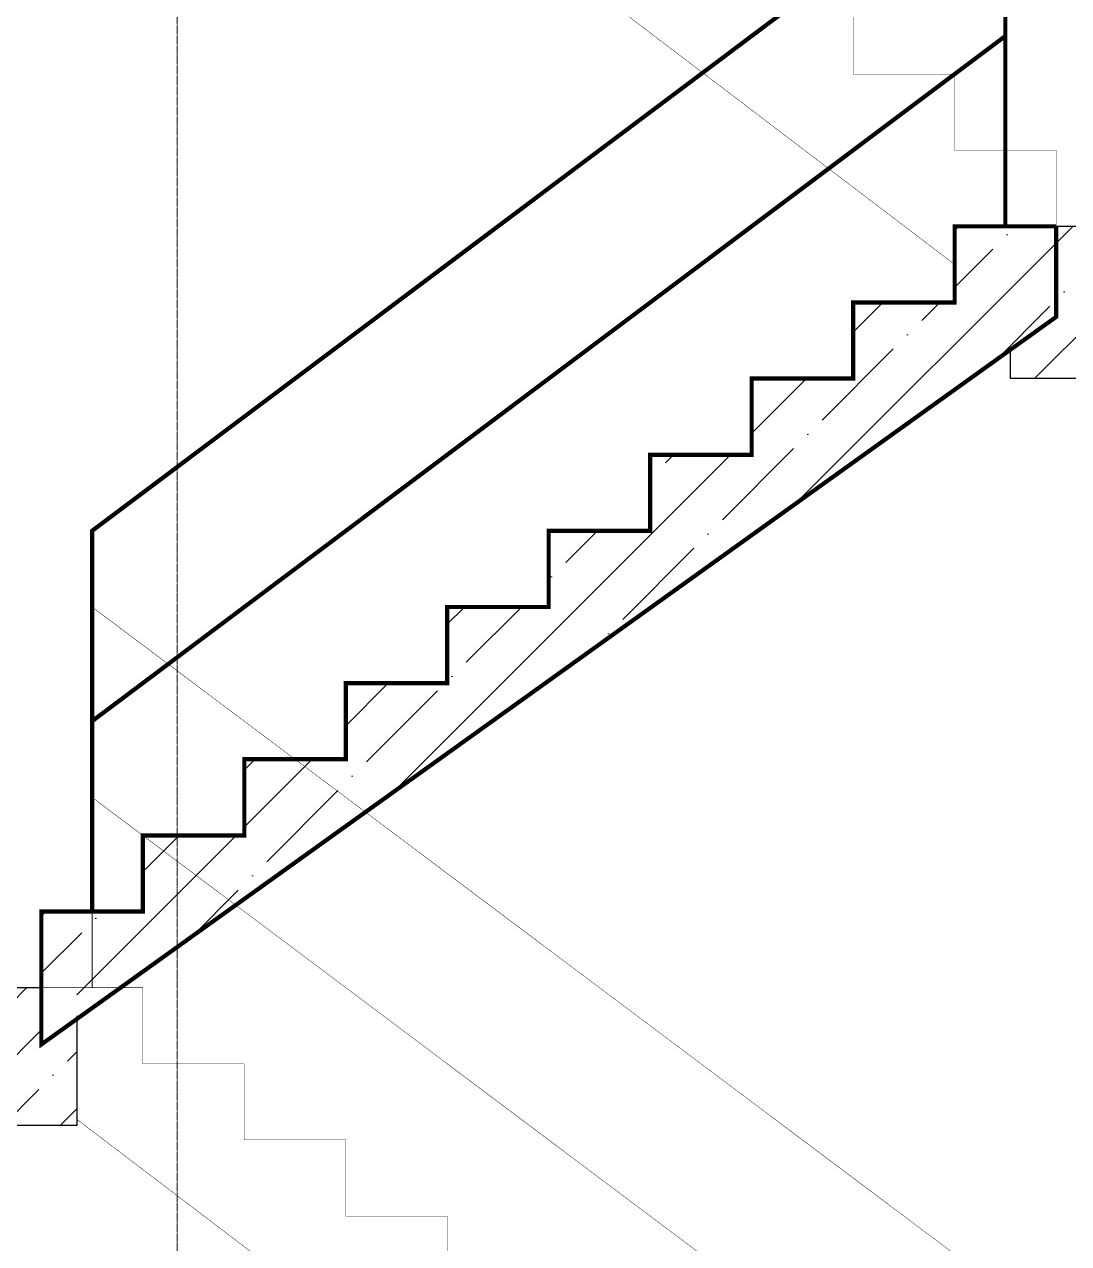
# Model space of a CAD drawing. Header units: millimetres. Extents: x -10163 to 1081624, y -5450 to 230390.
# Drawn here: x 369492 to 371962, y 69985 to 72868 of the extents above; entities that cross this region are included whole.
import ezdxf

# ---------------------------------------------------------------- set-up
doc = ezdxf.new("R2010")
doc.units = ezdxf.units.MM
doc.linetypes.add('Штрих-пунктир', pattern=[24, 20, -1.5, 1, -1.5])
doc.layers.add('0.09', color=40, linetype='Continuous', lineweight=9)
doc.layers.add('0.3', color=40, linetype='Continuous', lineweight=30)
doc.layers.add('0л_штриховка', color=7, linetype='Continuous', lineweight=9, transparency=0.2)
doc.layers.add('Оси 2', color=253, linetype='Continuous')
doc.layers.add('Перекрытия', color=100, linetype='Continuous')
pattern_1 = [(45, (0, 0), (-134.7038418160373, 134.7038418160373), []), (45, (134.7039, 0), (-134.7038418160373, 134.7038418160373), [238.125, -47.625, 0, -47.625])]

# ---------------------------------------------------------------- blocks, each defined once
blk = doc.blocks.new('типовой')
at = {"lineweight": 9}
h = blk.add_hatch(dxfattribs=at)
h.set_pattern_fill('ANSI35', color=256, scale=30)
h.set_pattern_definition(pattern_1)
h.paths.add_polyline_path([(375873.5333686789, 61618.89668829479), (375873.5333686789, 61833.12113246568), (375633.5333686789, 61833.12113246568), (375633.5333686789, 61653.12113246568), (375393.5333686789, 61653.12113246568), (375393.5333686789, 61473.12113246568), (375153.5333686789, 61473.12113246568), (375153.5333686789, 61293.12113246568), (374913.5333686789, 61293.12113246568), (374913.5333686789, 61113.12113246568), (374673.5333686789, 61113.12113246568), (374673.5333686789, 60933.12113246568), (374433.5333686789, 60933.12113246568), (374433.5333686789, 60753.12113246568), (374193.5333686789, 60753.12113246568), (374193.5333686789, 60573.12113246568), (373953.5333686789, 60573.12113246568), (373953.5333686789, 60393.12113246568), (373713.5333686789, 60393.12113246568), (373713.5333686789, 60213.12113246568), (373473.5333686789, 60213.12113246568), (373473.5333686789, 60033.12004912653), (373557.2219927465, 60033.11998390342), (373557.2219927465, 59958.77773592752)])
h.paths.add_polyline_path([(377304.5579550404, 61833.12113246567), (375873.5333686789, 61833.12113246568), (375873.5333686789, 61618.89668829479), (375765.1356537854, 61541.20717609974), (375765.1356537854, 61474.08703030911), (375957.474555522, 61474.08703030911), (376036.7163082972, 61744.8859185152), (377076.5498830581, 61744.8859185152), (377146.0585720341, 61633.1199839034), (377304.5579550404, 61633.1199839034)])
h.paths.add_polyline_path([(373473.5333686789, 60033.12004912653), (372083.4867883578, 60033.12113246568), (372083.4867883578, 59833.11883534114), (372153.0573380466, 59833.11883534114), (372222.5660270226, 59944.88476995294), (373262.3996017834, 59944.88476995294), (373331.9082907595, 59707.34742333789), (373557.2219927465, 59707.34742333789), (373557.2219927465, 59958.77773592752), (373473.5333686789, 59898.79742742681)])
h = blk.add_hatch(dxfattribs=at)
h.set_pattern_fill('ANSI35', color=256, scale=30)
h.set_pattern_definition(pattern_1)
h.paths.add_polyline_path([(375873.5333686789, 61618.89668829479), (375873.5333686789, 61833.12113246568), (375633.5333686789, 61833.12113246568), (375633.5333686789, 61653.12113246568), (375393.5333686789, 61653.12113246568), (375393.5333686789, 61473.12113246568), (375153.5333686789, 61473.12113246568), (375153.5333686789, 61293.12113246568), (374913.5333686789, 61293.12113246568), (374913.5333686789, 61113.12113246568), (374673.5333686789, 61113.12113246568), (374673.5333686789, 60933.12113246568), (374433.5333686789, 60933.12113246568), (374433.5333686789, 60753.12113246568), (374193.5333686789, 60753.12113246568), (374193.5333686789, 60573.12113246568), (373953.5333686789, 60573.12113246568), (373953.5333686789, 60393.12113246568), (373713.5333686789, 60393.12113246568), (373713.5333686789, 60213.12113246568), (373473.5333686789, 60213.12113246568), (373473.5333686789, 60033.12004912653), (373557.2219927465, 60033.11998390342), (373557.2219927465, 59958.77773592752)])
h.paths.add_polyline_path([(377304.5579550404, 61833.12113246567), (375873.5333686789, 61833.12113246568), (375873.5333686789, 61618.89668829479), (375765.1356537854, 61541.20717609974), (375765.1356537854, 61474.08703030911), (375957.474555522, 61474.08703030911), (376036.7163082972, 61744.8859185152), (377076.5498830581, 61744.8859185152), (377146.0585720341, 61633.1199839034), (377304.5579550404, 61633.1199839034)])
h.paths.add_polyline_path([(373473.5333686789, 60033.12004912653), (372083.4867883578, 60033.12113246568), (372083.4867883578, 59833.11883534114), (372153.0573380466, 59833.11883534114), (372222.5660270226, 59944.88476995294), (373262.3996017834, 59944.88476995294), (373331.9082907595, 59707.34742333789), (373557.2219927465, 59707.34742333789), (373557.2219927465, 59958.77773592752), (373473.5333686789, 59898.79742742681)])
h = blk.add_hatch(dxfattribs=at)
h.set_pattern_fill('ANSI35', color=256, scale=30)
h.set_pattern_definition(pattern_1)
h.paths.add_polyline_path([(375873.5333686789, 61618.89668829479), (375873.5333686789, 61833.12113246568), (375633.5333686789, 61833.12113246568), (375633.5333686789, 61653.12113246568), (375393.5333686789, 61653.12113246568), (375393.5333686789, 61473.12113246568), (375153.5333686789, 61473.12113246568), (375153.5333686789, 61293.12113246568), (374913.5333686789, 61293.12113246568), (374913.5333686789, 61113.12113246568), (374673.5333686789, 61113.12113246568), (374673.5333686789, 60933.12113246568), (374433.5333686789, 60933.12113246568), (374433.5333686789, 60753.12113246568), (374193.5333686789, 60753.12113246568), (374193.5333686789, 60573.12113246568), (373953.5333686789, 60573.12113246568), (373953.5333686789, 60393.12113246568), (373713.5333686789, 60393.12113246568), (373713.5333686789, 60213.12113246568), (373473.5333686789, 60213.12113246568), (373473.5333686789, 60033.12004912653), (373557.2219927465, 60033.11998390342), (373557.2219927465, 59958.77773592752)])
h.paths.add_polyline_path([(377304.5579550404, 61833.12113246567), (375873.5333686789, 61833.12113246568), (375873.5333686789, 61618.89668829479), (375765.1356537854, 61541.20717609974), (375765.1356537854, 61474.08703030911), (375957.474555522, 61474.08703030911), (376036.7163082972, 61744.8859185152), (377076.5498830581, 61744.8859185152), (377146.0585720341, 61633.1199839034), (377304.5579550404, 61633.1199839034)])
h.paths.add_polyline_path([(373473.5333686789, 60033.12004912653), (372083.4867883578, 60033.12113246568), (372083.4867883578, 59833.11883534114), (372153.0573380466, 59833.11883534114), (372222.5660270226, 59944.88476995294), (373262.3996017834, 59944.88476995294), (373331.9082907595, 59707.34742333789), (373557.2219927465, 59707.34742333789), (373557.2219927465, 59958.77773592752), (373473.5333686789, 59898.79742742681)])
h = blk.add_hatch(dxfattribs=at)
h.set_pattern_fill('ANSI35', color=256, scale=30)
h.set_pattern_definition(pattern_1)
h.paths.add_polyline_path([(375873.5333686789, 61618.89668829479), (375873.5333686789, 61833.12113246568), (375633.5333686789, 61833.12113246568), (375633.5333686789, 61653.12113246568), (375393.5333686789, 61653.12113246568), (375393.5333686789, 61473.12113246568), (375153.5333686789, 61473.12113246568), (375153.5333686789, 61293.12113246568), (374913.5333686789, 61293.12113246568), (374913.5333686789, 61113.12113246568), (374673.5333686789, 61113.12113246568), (374673.5333686789, 60933.12113246568), (374433.5333686789, 60933.12113246568), (374433.5333686789, 60753.12113246568), (374193.5333686789, 60753.12113246568), (374193.5333686789, 60573.12113246568), (373953.5333686789, 60573.12113246568), (373953.5333686789, 60393.12113246568), (373713.5333686789, 60393.12113246568), (373713.5333686789, 60213.12113246568), (373473.5333686789, 60213.12113246568), (373473.5333686789, 60033.12004912653), (373557.2219927465, 60033.11998390342), (373557.2219927465, 59958.77773592752)])
h.paths.add_polyline_path([(377304.5579550404, 61833.12113246567), (375873.5333686789, 61833.12113246568), (375873.5333686789, 61618.89668829479), (375765.1356537854, 61541.20717609974), (375765.1356537854, 61474.08703030911), (375957.474555522, 61474.08703030911), (376036.7163082972, 61744.8859185152), (377076.5498830581, 61744.8859185152), (377146.0585720341, 61633.1199839034), (377304.5579550404, 61633.1199839034)])
h.paths.add_polyline_path([(373473.5333686789, 60033.12004912653), (372083.4867883578, 60033.12113246568), (372083.4867883578, 59833.11883534114), (372153.0573380466, 59833.11883534114), (372222.5660270226, 59944.88476995294), (373262.3996017834, 59944.88476995294), (373331.9082907595, 59707.34742333789), (373557.2219927465, 59707.34742333789), (373557.2219927465, 59958.77773592752), (373473.5333686789, 59898.79742742681)])
h = blk.add_hatch(dxfattribs=at)
h.set_pattern_fill('ANSI35', color=256, scale=30)
h.set_pattern_definition(pattern_1)
h.paths.add_polyline_path([(375873.5333686789, 61618.89668829479), (375873.5333686789, 61833.12113246568), (375633.5333686789, 61833.12113246568), (375633.5333686789, 61653.12113246568), (375393.5333686789, 61653.12113246568), (375393.5333686789, 61473.12113246568), (375153.5333686789, 61473.12113246568), (375153.5333686789, 61293.12113246568), (374913.5333686789, 61293.12113246568), (374913.5333686789, 61113.12113246568), (374673.5333686789, 61113.12113246568), (374673.5333686789, 60933.12113246568), (374433.5333686789, 60933.12113246568), (374433.5333686789, 60753.12113246568), (374193.5333686789, 60753.12113246568), (374193.5333686789, 60573.12113246568), (373953.5333686789, 60573.12113246568), (373953.5333686789, 60393.12113246568), (373713.5333686789, 60393.12113246568), (373713.5333686789, 60213.12113246568), (373473.5333686789, 60213.12113246568), (373473.5333686789, 60033.12004912653), (373557.2219927465, 60033.11998390342), (373557.2219927465, 59958.77773592752)])
h.paths.add_polyline_path([(377304.5579550404, 61833.12113246567), (375873.5333686789, 61833.12113246568), (375873.5333686789, 61618.89668829479), (375765.1356537854, 61541.20717609974), (375765.1356537854, 61474.08703030911), (375957.474555522, 61474.08703030911), (376036.7163082972, 61744.8859185152), (377076.5498830581, 61744.8859185152), (377146.0585720341, 61633.1199839034), (377304.5579550404, 61633.1199839034)])
h.paths.add_polyline_path([(373473.5333686789, 60033.12004912653), (372083.4867883578, 60033.12113246568), (372083.4867883578, 59833.11883534114), (372153.0573380466, 59833.11883534114), (372222.5660270226, 59944.88476995294), (373262.3996017834, 59944.88476995294), (373331.9082907595, 59707.34742333789), (373557.2219927465, 59707.34742333789), (373557.2219927465, 59958.77773592752), (373473.5333686789, 59898.79742742681)])
h = blk.add_hatch(dxfattribs=at)
h.set_pattern_fill('ANSI35', color=256, scale=30)
h.set_pattern_definition(pattern_1)
h.paths.add_polyline_path([(375873.5333686789, 61618.89668829479), (375873.5333686789, 61833.12113246568), (375633.5333686789, 61833.12113246568), (375633.5333686789, 61653.12113246568), (375393.5333686789, 61653.12113246568), (375393.5333686789, 61473.12113246568), (375153.5333686789, 61473.12113246568), (375153.5333686789, 61293.12113246568), (374913.5333686789, 61293.12113246568), (374913.5333686789, 61113.12113246568), (374673.5333686789, 61113.12113246568), (374673.5333686789, 60933.12113246568), (374433.5333686789, 60933.12113246568), (374433.5333686789, 60753.12113246568), (374193.5333686789, 60753.12113246568), (374193.5333686789, 60573.12113246568), (373953.5333686789, 60573.12113246568), (373953.5333686789, 60393.12113246568), (373713.5333686789, 60393.12113246568), (373713.5333686789, 60213.12113246568), (373473.5333686789, 60213.12113246568), (373473.5333686789, 60033.12004912653), (373557.2219927465, 60033.11998390342), (373557.2219927465, 59958.77773592752)])
h.paths.add_polyline_path([(377304.5579550404, 61833.12113246567), (375873.5333686789, 61833.12113246568), (375873.5333686789, 61618.89668829479), (375765.1356537854, 61541.20717609974), (375765.1356537854, 61474.08703030911), (375957.474555522, 61474.08703030911), (376036.7163082972, 61744.8859185152), (377076.5498830581, 61744.8859185152), (377146.0585720341, 61633.1199839034), (377304.5579550404, 61633.1199839034)])
h.paths.add_polyline_path([(373473.5333686789, 60033.12004912653), (372083.4867883578, 60033.12113246568), (372083.4867883578, 59833.11883534114), (372153.0573380466, 59833.11883534114), (372222.5660270226, 59944.88476995294), (373262.3996017834, 59944.88476995294), (373331.9082907595, 59707.34742333789), (373557.2219927465, 59707.34742333789), (373557.2219927465, 59958.77773592752), (373473.5333686789, 59898.79742742681)])
at = {"layer": '0л_штриховка', "lineweight": 9}
h = blk.add_hatch(dxfattribs=at)
h.set_pattern_fill('ANSI35', color=256, scale=30)
h.set_pattern_definition(pattern_1)
h.paths.add_polyline_path([(375873.5333686789, 61618.89668829479), (375873.5333686789, 61833.12113246568), (375633.5333686789, 61833.12113246568), (375633.5333686789, 61653.12113246568), (375393.5333686789, 61653.12113246568), (375393.5333686789, 61473.12113246568), (375153.5333686789, 61473.12113246568), (375153.5333686789, 61293.12113246568), (374913.5333686789, 61293.12113246568), (374913.5333686789, 61113.12113246568), (374673.5333686789, 61113.12113246568), (374673.5333686789, 60933.12113246568), (374433.5333686789, 60933.12113246568), (374433.5333686789, 60753.12113246568), (374193.5333686789, 60753.12113246568), (374193.5333686789, 60573.12113246568), (373953.5333686789, 60573.12113246568), (373953.5333686789, 60393.12113246568), (373713.5333686789, 60393.12113246568), (373713.5333686789, 60213.12113246568), (373473.5333686789, 60213.12113246568), (373473.5333686789, 60033.12004912653), (373557.2219927465, 60033.11998390342), (373557.2219927465, 59958.77773592752)])
h.paths.add_polyline_path([(377304.5579550404, 61833.12113246567), (375873.5333686789, 61833.12113246568), (375873.5333686789, 61618.89668829479), (375765.1356537854, 61541.20717609974), (375765.1356537854, 61474.08703030911), (375957.474555522, 61474.08703030911), (376036.7163082972, 61744.8859185152), (377076.5498830581, 61744.8859185152), (377146.0585720341, 61633.1199839034), (377304.5579550404, 61633.1199839034)])
h.paths.add_polyline_path([(373473.5333686789, 60033.12004912653), (372083.4867883578, 60033.12113246568), (372083.4867883578, 59833.11883534114), (372153.0573380466, 59833.11883534114), (372222.5660270226, 59944.88476995294), (373262.3996017834, 59944.88476995294), (373331.9082907595, 59707.34742333789), (373557.2219927465, 59707.34742333789), (373557.2219927465, 59958.77773592752), (373473.5333686789, 59898.79742742681)])
h = blk.add_hatch(dxfattribs=at)
h.set_pattern_fill('ANSI35', color=256, scale=30)
h.set_pattern_definition(pattern_1)
h.paths.add_polyline_path([(375873.5333686789, 61618.89668829479), (375873.5333686789, 61833.12113246568), (375633.5333686789, 61833.12113246568), (375633.5333686789, 61653.12113246568), (375393.5333686789, 61653.12113246568), (375393.5333686789, 61473.12113246568), (375153.5333686789, 61473.12113246568), (375153.5333686789, 61293.12113246568), (374913.5333686789, 61293.12113246568), (374913.5333686789, 61113.12113246568), (374673.5333686789, 61113.12113246568), (374673.5333686789, 60933.12113246568), (374433.5333686789, 60933.12113246568), (374433.5333686789, 60753.12113246568), (374193.5333686789, 60753.12113246568), (374193.5333686789, 60573.12113246568), (373953.5333686789, 60573.12113246568), (373953.5333686789, 60393.12113246568), (373713.5333686789, 60393.12113246568), (373713.5333686789, 60213.12113246568), (373473.5333686789, 60213.12113246568), (373473.5333686789, 60033.12004912653), (373557.2219927465, 60033.11998390342), (373557.2219927465, 59958.77773592752)])
h.paths.add_polyline_path([(377304.5579550404, 61833.12113246567), (375873.5333686789, 61833.12113246568), (375873.5333686789, 61618.89668829479), (375765.1356537854, 61541.20717609974), (375765.1356537854, 61474.08703030911), (375957.474555522, 61474.08703030911), (376036.7163082972, 61744.8859185152), (377076.5498830581, 61744.8859185152), (377146.0585720341, 61633.1199839034), (377304.5579550404, 61633.1199839034)])
h.paths.add_polyline_path([(373473.5333686789, 60033.12004912653), (372083.4867883578, 60033.12113246568), (372083.4867883578, 59833.11883534114), (372153.0573380466, 59833.11883534114), (372222.5660270226, 59944.88476995294), (373262.3996017834, 59944.88476995294), (373331.9082907595, 59707.34742333789), (373557.2219927465, 59707.34742333789), (373557.2219927465, 59958.77773592752), (373473.5333686789, 59898.79742742681)])
h = blk.add_hatch(dxfattribs=at)
h.set_pattern_fill('ANSI35', color=256, scale=30)
h.set_pattern_definition(pattern_1)
h.paths.add_polyline_path([(375873.5333686789, 61618.89668829479), (375873.5333686789, 61833.12113246568), (375633.5333686789, 61833.12113246568), (375633.5333686789, 61653.12113246568), (375393.5333686789, 61653.12113246568), (375393.5333686789, 61473.12113246568), (375153.5333686789, 61473.12113246568), (375153.5333686789, 61293.12113246568), (374913.5333686789, 61293.12113246568), (374913.5333686789, 61113.12113246568), (374673.5333686789, 61113.12113246568), (374673.5333686789, 60933.12113246568), (374433.5333686789, 60933.12113246568), (374433.5333686789, 60753.12113246568), (374193.5333686789, 60753.12113246568), (374193.5333686789, 60573.12113246568), (373953.5333686789, 60573.12113246568), (373953.5333686789, 60393.12113246568), (373713.5333686789, 60393.12113246568), (373713.5333686789, 60213.12113246568), (373473.5333686789, 60213.12113246568), (373473.5333686789, 60033.12004912653), (373557.2219927465, 60033.11998390342), (373557.2219927465, 59958.77773592752)])
h.paths.add_polyline_path([(377304.5579550404, 61833.12113246567), (375873.5333686789, 61833.12113246568), (375873.5333686789, 61618.89668829479), (375765.1356537854, 61541.20717609974), (375765.1356537854, 61474.08703030911), (375957.474555522, 61474.08703030911), (376036.7163082972, 61744.8859185152), (377076.5498830581, 61744.8859185152), (377146.0585720341, 61633.1199839034), (377304.5579550404, 61633.1199839034)])
h.paths.add_polyline_path([(373473.5333686789, 60033.12004912653), (372083.4867883578, 60033.12113246568), (372083.4867883578, 59833.11883534114), (372153.0573380466, 59833.11883534114), (372222.5660270226, 59944.88476995294), (373262.3996017834, 59944.88476995294), (373331.9082907595, 59707.34742333789), (373557.2219927465, 59707.34742333789), (373557.2219927465, 59958.77773592752), (373473.5333686789, 59898.79742742681)])
at = {"lineweight": 9, "ltscale": 10}
blk.add_line((373593.5333686789, 63633.12113246568), (373593.5333686789, 64533.12113246568), dxfattribs=at)
blk.add_line((373593.5333686789, 63633.12113246568), (373593.5333686789, 64533.12113246568), dxfattribs=at)
blk.add_line((373593.5333686789, 63633.12113246568), (373593.5333686789, 64533.12113246568), dxfattribs=at)
blk.add_line((373593.5333686789, 63633.12113246568), (373593.5333686789, 64533.12113246568), dxfattribs=at)
blk.add_line((373593.5333686789, 63633.12113246568), (373593.5333686789, 64533.12113246568), dxfattribs=at)
blk.add_line((373593.5333686789, 63633.12113246568), (373593.5333686789, 64533.12113246568), dxfattribs=at)
at = {"ltscale": 10}
for p, q in [((375753.5333686789, 62733.12113246568), (373593.5333686789, 61113.12113246568)), ((375753.5333686789, 62733.12113246568), (373593.5333686789, 61113.12113246568)), ((375753.5333686789, 62733.12113246568), (373593.5333686789, 61113.12113246568)), ((375753.5333686789, 62733.12113246568), (373593.5333686789, 61113.12113246568)), ((375753.5333686789, 62733.12113246568), (373593.5333686789, 61113.12113246568)), ((375753.5333686789, 62733.12113246568), (373593.5333686789, 61113.12113246568)), ((375753.5333686789, 62733.12113246568), (373593.5333686789, 61113.12113246568)), ((375753.5333686789, 62733.12113246568), (373593.5333686789, 61113.12113246568)), ((375753.5333686789, 62733.12113246568), (373593.5333686789, 61113.12113246568)), ((375753.5333686789, 61833.12113246568), (375753.5333686789, 62733.12113246568)), ((375753.5333686789, 61833.12113246568), (375753.5333686789, 62733.12113246568)), ((375753.5333686789, 61833.12113246568), (375753.5333686789, 62733.12113246568)), ((375753.5333686789, 61833.12113246568), (375753.5333686789, 62733.12113246568)), ((375753.5333686789, 61833.12113246568), (375753.5333686789, 62733.12113246568)), ((375753.5333686789, 61833.12113246568), (375753.5333686789, 62733.12113246568)), ((375753.5333686789, 61833.12113246568), (375753.5333686789, 62733.12113246568)), ((375753.5333686789, 61833.12113246568), (375753.5333686789, 62733.12113246568)), ((375753.5333686789, 61833.12113246568), (375753.5333686789, 62733.12113246568)), ((375753.5333686789, 62283.12113246568), (373593.5333686789, 60663.12113246568)), ((375753.5333686789, 62283.12113246568), (373593.5333686789, 60663.12113246568)), ((375753.5333686789, 62283.12113246568), (373593.5333686789, 60663.12113246568)), ((375753.5333686789, 62283.12113246568), (373593.5333686789, 60663.12113246568)), ((375753.5333686789, 62283.12113246568), (373593.5333686789, 60663.12113246568)), ((375753.5333686789, 62283.12113246568), (373593.5333686789, 60663.12113246568)), ((375753.5333686789, 62283.12113246568), (373593.5333686789, 60663.12113246568)), ((375753.5333686789, 62283.12113246568), (373593.5333686789, 60663.12113246568)), ((375753.5333686789, 62283.12113246568), (373593.5333686789, 60663.12113246568)), ((375753.5333686789, 61833.12113246568), (375753.5333686789, 62283.12113246568)), ((375753.5333686789, 61833.12113246568), (375753.5333686789, 62283.12113246568)), ((375753.5333686789, 61833.12113246568), (375753.5333686789, 62283.12113246568)), ((375753.5333686789, 61833.12113246568), (375753.5333686789, 62283.12113246568)), ((375753.5333686789, 61833.12113246568), (375753.5333686789, 62283.12113246568)), ((375753.5333686789, 61833.12113246568), (375753.5333686789, 62283.12113246568)), ((375753.5333686789, 61833.12113246568), (375753.5333686789, 62283.12113246568)), ((375753.5333686789, 61833.12113246568), (375753.5333686789, 62283.12113246568)), ((375753.5333686789, 61833.12113246568), (375753.5333686789, 62283.12113246568)), ((373593.5333686789, 60213.12113246568), (373593.5333686789, 61113.12113246568)), ((373593.5333686789, 60213.12113246568), (373593.5333686789, 61113.12113246568)), ((373593.5333686789, 60213.12113246568), (373593.5333686789, 61113.12113246568)), ((373593.5333686789, 60213.12113246568), (373593.5333686789, 61113.12113246568)), ((373593.5333686789, 60213.12113246568), (373593.5333686789, 61113.12113246568)), ((373593.5333686789, 60213.12113246568), (373593.5333686789, 61113.12113246568)), ((373593.5333686789, 60213.12113246568), (373593.5333686789, 61113.12113246568)), ((373593.5333686789, 60213.12113246568), (373593.5333686789, 61113.12113246568)), ((373593.5333686789, 60213.12113246568), (373593.5333686789, 61113.12113246568)), ((373593.5333686789, 60213.12113246568), (373593.5333686789, 60663.12113246568)), ((373593.5333686789, 60213.12113246568), (373593.5333686789, 60663.12113246568)), ((373593.5333686789, 60213.12113246568), (373593.5333686789, 60663.12113246568)), ((373593.5333686789, 60213.12113246568), (373593.5333686789, 60663.12113246568)), ((373593.5333686789, 60213.12113246568), (373593.5333686789, 60663.12113246568)), ((373593.5333686789, 60213.12113246568), (373593.5333686789, 60663.12113246568)), ((373593.5333686789, 60213.12113246568), (373593.5333686789, 60663.12113246568)), ((373593.5333686789, 60213.12113246568), (373593.5333686789, 60663.12113246568)), ((373593.5333686789, 60213.12113246568), (373593.5333686789, 60663.12113246568))]:
    blk.add_line(p, q, dxfattribs=at)
at = {"lineweight": 9, "ltscale": 10, "const_width": 1}
for points in [[(375753.5333686789, 62013.12113246568), (375753.5333686789, 62913.12113246568), (373593.5333686789, 64533.12113246568), (373593.5333686789, 63633.12113246568)], [(375753.5333686789, 62013.12113246568), (375753.5333686789, 62913.12113246568), (373593.5333686789, 64533.12113246568), (373593.5333686789, 63633.12113246568)], [(375753.5333686789, 62013.12113246568), (375753.5333686789, 62913.12113246568), (373593.5333686789, 64533.12113246568), (373593.5333686789, 63633.12113246568)], [(375753.5333686789, 62013.12113246568), (375753.5333686789, 62913.12113246568), (373593.5333686789, 64533.12113246568), (373593.5333686789, 63633.12113246568)], [(375753.5333686789, 62013.12113246568), (375753.5333686789, 62913.12113246568), (373593.5333686789, 64533.12113246568), (373593.5333686789, 63633.12113246568)], [(375753.5333686789, 62013.12113246568), (375753.5333686789, 62913.12113246568), (373593.5333686789, 64533.12113246568), (373593.5333686789, 63633.12113246568)], [(375753.5333686789, 62463.12113246568), (373593.5333686789, 64083.12113246568)], [(375753.5333686789, 62463.12113246568), (373593.5333686789, 64083.12113246568)], [(375753.5333686789, 62463.12113246568), (373593.5333686789, 64083.12113246568)], [(375753.5333686789, 62463.12113246568), (373593.5333686789, 64083.12113246568)], [(375753.5333686789, 62463.12113246568), (373593.5333686789, 64083.12113246568)], [(375753.5333686789, 62463.12113246568), (373593.5333686789, 64083.12113246568)], [(375873.5333686789, 61833.12113246568), (375873.5333686789, 62013.12113246568), (375633.5333686789, 62013.12113246568), (375633.5333686789, 62193.12113246568), (375393.5333686789, 62193.12113246568), (375393.5333686789, 62373.12113246568), (375153.5333686789, 62373.12113246568), (375153.5333686789, 62553.12113246568), (374913.5333686789, 62553.12113246568), (374913.5333686789, 62733.12113246568), (374673.5333686789, 62733.12113246568), (374673.5333686789, 62913.12113246568), (374433.5333686789, 62913.12113246568), (374433.5333686789, 63093.12113246568), (374193.5333686789, 63093.12113246568), (374193.5333686789, 63273.12113246568), (373953.5333686789, 63273.12113246568), (373953.5333686789, 63453.12113246568), (373713.5333686789, 63453.12113246568), (373713.5333686789, 63633.12113246568), (373473.5333686789, 63633.12113246568)], [(375873.5333686789, 61833.12113246568), (375873.5333686789, 62013.12113246568), (375633.5333686789, 62013.12113246568), (375633.5333686789, 62193.12113246568), (375393.5333686789, 62193.12113246568), (375393.5333686789, 62373.12113246568), (375153.5333686789, 62373.12113246568), (375153.5333686789, 62553.12113246568), (374913.5333686789, 62553.12113246568), (374913.5333686789, 62733.12113246568), (374673.5333686789, 62733.12113246568), (374673.5333686789, 62913.12113246568), (374433.5333686789, 62913.12113246568), (374433.5333686789, 63093.12113246568), (374193.5333686789, 63093.12113246568), (374193.5333686789, 63273.12113246568), (373953.5333686789, 63273.12113246568), (373953.5333686789, 63453.12113246568), (373713.5333686789, 63453.12113246568), (373713.5333686789, 63633.12113246568), (373473.5333686789, 63633.12113246568)], [(375873.5333686789, 61833.12113246568), (375873.5333686789, 62013.12113246568), (375633.5333686789, 62013.12113246568), (375633.5333686789, 62193.12113246568), (375393.5333686789, 62193.12113246568), (375393.5333686789, 62373.12113246568), (375153.5333686789, 62373.12113246568), (375153.5333686789, 62553.12113246568), (374913.5333686789, 62553.12113246568), (374913.5333686789, 62733.12113246568), (374673.5333686789, 62733.12113246568), (374673.5333686789, 62913.12113246568), (374433.5333686789, 62913.12113246568), (374433.5333686789, 63093.12113246568), (374193.5333686789, 63093.12113246568), (374193.5333686789, 63273.12113246568), (373953.5333686789, 63273.12113246568), (373953.5333686789, 63453.12113246568), (373713.5333686789, 63453.12113246568), (373713.5333686789, 63633.12113246568), (373473.5333686789, 63633.12113246568)], [(375873.5333686789, 61833.12113246568), (375873.5333686789, 62013.12113246568), (375633.5333686789, 62013.12113246568), (375633.5333686789, 62193.12113246568), (375393.5333686789, 62193.12113246568), (375393.5333686789, 62373.12113246568), (375153.5333686789, 62373.12113246568), (375153.5333686789, 62553.12113246568), (374913.5333686789, 62553.12113246568), (374913.5333686789, 62733.12113246568), (374673.5333686789, 62733.12113246568), (374673.5333686789, 62913.12113246568), (374433.5333686789, 62913.12113246568), (374433.5333686789, 63093.12113246568), (374193.5333686789, 63093.12113246568), (374193.5333686789, 63273.12113246568), (373953.5333686789, 63273.12113246568), (373953.5333686789, 63453.12113246568), (373713.5333686789, 63453.12113246568), (373713.5333686789, 63633.12113246568), (373473.5333686789, 63633.12113246568)], [(375873.5333686789, 61833.12113246568), (375873.5333686789, 62013.12113246568), (375633.5333686789, 62013.12113246568), (375633.5333686789, 62193.12113246568), (375393.5333686789, 62193.12113246568), (375393.5333686789, 62373.12113246568), (375153.5333686789, 62373.12113246568), (375153.5333686789, 62553.12113246568), (374913.5333686789, 62553.12113246568), (374913.5333686789, 62733.12113246568), (374673.5333686789, 62733.12113246568), (374673.5333686789, 62913.12113246568), (374433.5333686789, 62913.12113246568), (374433.5333686789, 63093.12113246568), (374193.5333686789, 63093.12113246568), (374193.5333686789, 63273.12113246568), (373953.5333686789, 63273.12113246568), (373953.5333686789, 63453.12113246568), (373713.5333686789, 63453.12113246568), (373713.5333686789, 63633.12113246568), (373473.5333686789, 63633.12113246568)], [(375873.5333686789, 61833.12113246568), (375873.5333686789, 62013.12113246568), (375633.5333686789, 62013.12113246568), (375633.5333686789, 62193.12113246568), (375393.5333686789, 62193.12113246568), (375393.5333686789, 62373.12113246568), (375153.5333686789, 62373.12113246568), (375153.5333686789, 62553.12113246568), (374913.5333686789, 62553.12113246568), (374913.5333686789, 62733.12113246568), (374673.5333686789, 62733.12113246568), (374673.5333686789, 62913.12113246568), (374433.5333686789, 62913.12113246568), (374433.5333686789, 63093.12113246568), (374193.5333686789, 63093.12113246568), (374193.5333686789, 63273.12113246568), (373953.5333686789, 63273.12113246568), (373953.5333686789, 63453.12113246568), (373713.5333686789, 63453.12113246568), (373713.5333686789, 63633.12113246568), (373473.5333686789, 63633.12113246568)], [(373557.2219927464, 63322.04710814625), (375633.5333686789, 61743.12113246568)], [(373557.2219927464, 63322.04710814625), (375633.5333686789, 61743.12113246568)], [(373557.2219927464, 63322.04710814625), (375633.5333686789, 61743.12113246568)], [(373557.2219927464, 63322.04710814625), (375633.5333686789, 61743.12113246568)], [(373557.2219927464, 63322.04710814625), (375633.5333686789, 61743.12113246568)], [(373557.2219927464, 63322.04710814625), (375633.5333686789, 61743.12113246568)]]:
    blk.add_lwpolyline(points, dxfattribs=at)
at = {"ltscale": 10}
for points, const_width in [([(373593.5333686789, 60213.12113246568), (373593.5333686789, 61113.12113246568), (375753.5333686789, 62733.12113246568), (375753.5333686789, 61833.12113246568)], 10), ([(373593.5333686789, 60213.12113246568), (373593.5333686789, 61113.12113246568), (375753.5333686789, 62733.12113246568), (375753.5333686789, 61833.12113246568)], 10), ([(373593.5333686789, 60213.12113246568), (373593.5333686789, 61113.12113246568), (375753.5333686789, 62733.12113246568), (375753.5333686789, 61833.12113246568)], 10), ([(373593.5333686789, 60213.12113246568), (373593.5333686789, 61113.12113246568), (375753.5333686789, 62733.12113246568), (375753.5333686789, 61833.12113246568)], 10), ([(373593.5333686789, 60213.12113246568), (373593.5333686789, 61113.12113246568), (375753.5333686789, 62733.12113246568), (375753.5333686789, 61833.12113246568)], 10), ([(373593.5333686789, 60213.12113246568), (373593.5333686789, 61113.12113246568), (375753.5333686789, 62733.12113246568), (375753.5333686789, 61833.12113246568)], 10), ([(373593.5333686789, 60213.12113246568), (373593.5333686789, 61113.12113246568), (375753.5333686789, 62733.12113246568), (375753.5333686789, 61833.12113246568)], 10), ([(373593.5333686789, 60213.12113246568), (373593.5333686789, 61113.12113246568), (375753.5333686789, 62733.12113246568), (375753.5333686789, 61833.12113246568)], 10), ([(373593.5333686789, 60213.12113246568), (373593.5333686789, 61113.12113246568), (375753.5333686789, 62733.12113246568), (375753.5333686789, 61833.12113246568)], 10), ([(373593.5333686789, 60663.12113246568), (375753.5333686789, 62283.12113246568)], 10), ([(373593.5333686789, 60663.12113246568), (375753.5333686789, 62283.12113246568)], 10), ([(373593.5333686789, 60663.12113246568), (375753.5333686789, 62283.12113246568)], 10), ([(373593.5333686789, 60663.12113246568), (375753.5333686789, 62283.12113246568)], 10), ([(373593.5333686789, 60663.12113246568), (375753.5333686789, 62283.12113246568)], 10), ([(373593.5333686789, 60663.12113246568), (375753.5333686789, 62283.12113246568)], 10), ([(373593.5333686789, 60663.12113246568), (375753.5333686789, 62283.12113246568)], 10), ([(373593.5333686789, 60663.12113246568), (375753.5333686789, 62283.12113246568)], 10), ([(373593.5333686789, 60663.12113246568), (375753.5333686789, 62283.12113246568)], 10), ([(373473.5333686789, 60033.12113246568), (373473.5333686789, 59898.79742742681), (375873.5333686789, 61618.89668829479), (375873.5333686789, 61833.12113246568)], 10), ([(373473.5333686789, 60033.12113246568), (373473.5333686789, 59898.79742742681), (375873.5333686789, 61618.89668829479), (375873.5333686789, 61833.12113246568)], 10), ([(373473.5333686789, 60033.12113246568), (373473.5333686789, 59898.79742742681), (375873.5333686789, 61618.89668829479), (375873.5333686789, 61833.12113246568)], 10), ([(375765.1356537854, 61541.20717609974), (375765.1356537854, 61474.08703030911), (375957.474555522, 61474.08703030911), (376020.3637142783, 61689.0029512093)], 1), ([(375765.1356537854, 61541.20717609974), (375765.1356537854, 61474.08703030911), (375957.474555522, 61474.08703030911), (376020.3637142783, 61689.0029512093)], 1), ([(375765.1356537854, 61541.20717609974), (375765.1356537854, 61474.08703030911), (375957.474555522, 61474.08703030911), (376020.3637142783, 61689.0029512093)], 1), ([(375765.1356537854, 61541.20717609974), (375765.1356537854, 61474.08703030911), (375957.474555522, 61474.08703030911), (376020.3637142783, 61689.0029512093)], 1), ([(375765.1356537854, 61541.20717609974), (375765.1356537854, 61474.08703030911), (375957.474555522, 61474.08703030911), (376020.3637142783, 61689.0029512093)], 1), ([(375765.1356537854, 61541.20717609974), (375765.1356537854, 61474.08703030911), (375957.474555522, 61474.08703030911), (376020.3637142783, 61689.0029512093)], 1), ([(375765.1356537854, 61541.20717609974), (375765.1356537854, 61474.08703030911), (375957.474555522, 61474.08703030911), (376020.3637142783, 61689.0029512093)], 1), ([(375765.1356537854, 61541.20717609974), (375765.1356537854, 61474.08703030911), (375957.474555522, 61474.08703030911), (376020.3637142783, 61689.0029512093)], 1), ([(375765.1356537854, 61541.20717609974), (375765.1356537854, 61474.08703030911), (375957.474555522, 61474.08703030911), (376020.3637142783, 61689.0029512093)], 1)]:
    blk.add_lwpolyline(points, dxfattribs=dict(at, const_width=const_width))
blk.add_lwpolyline([(373473.5333686789, 60033.12113246568, 10, 10, 0), (373473.5333686789, 60213.12113246568, 10, 10, 0), (373713.5333686789, 60213.12113246568, 10, 10, 0), (373713.5333686789, 60393.12113246568, 10, 10, 0), (373953.5333686789, 60393.12113246568, 10, 10, 0), (373953.5333686789, 60573.12113246568, 10, 10, 0), (374193.5333686789, 60573.12113246568, 10, 10, 0), (374193.5333686789, 60753.12113246568, 10, 10, 0), (374433.5333686789, 60753.12113246568, 10, 10, 0), (374433.5333686789, 60933.12113246568, 10, 10, 0), (374673.5333686789, 60933.12113246568, 10, 10, 0), (374673.5333686789, 61113.12113246568, 10, 10, 0), (374913.5333686789, 61113.12113246568, 10, 10, 0), (374913.5333686789, 61293.12113246568, 10, 10, 0), (375153.5333686789, 61293.12113246568, 10, 10, 0), (375153.5333686789, 61473.12113246568, 10, 10, 0), (375393.5333686789, 61473.12113246568, 10, 10, 0), (375393.5333686789, 61653.12113246568, 10, 10, 0), (375633.5333686789, 61653.12113246568, 10, 10, 0), (375633.5333686789, 61833.12113246568, 10, 10, 0), (375873.5333686789, 61833.12113246568, 0, 0, 0)], format="xyseb", dxfattribs=at)
blk.add_lwpolyline([(373473.5333686789, 60033.12113246568, 10, 10, 0), (373473.5333686789, 60213.12113246568, 10, 10, 0), (373713.5333686789, 60213.12113246568, 10, 10, 0), (373713.5333686789, 60393.12113246568, 10, 10, 0), (373953.5333686789, 60393.12113246568, 10, 10, 0), (373953.5333686789, 60573.12113246568, 10, 10, 0), (374193.5333686789, 60573.12113246568, 10, 10, 0), (374193.5333686789, 60753.12113246568, 10, 10, 0), (374433.5333686789, 60753.12113246568, 10, 10, 0), (374433.5333686789, 60933.12113246568, 10, 10, 0), (374673.5333686789, 60933.12113246568, 10, 10, 0), (374673.5333686789, 61113.12113246568, 10, 10, 0), (374913.5333686789, 61113.12113246568, 10, 10, 0), (374913.5333686789, 61293.12113246568, 10, 10, 0), (375153.5333686789, 61293.12113246568, 10, 10, 0), (375153.5333686789, 61473.12113246568, 10, 10, 0), (375393.5333686789, 61473.12113246568, 10, 10, 0), (375393.5333686789, 61653.12113246568, 10, 10, 0), (375633.5333686789, 61653.12113246568, 10, 10, 0), (375633.5333686789, 61833.12113246568, 10, 10, 0), (375873.5333686789, 61833.12113246568, 0, 0, 0)], format="xyseb", dxfattribs=at)
blk.add_lwpolyline([(373473.5333686789, 60033.12113246568, 10, 10, 0), (373473.5333686789, 60213.12113246568, 10, 10, 0), (373713.5333686789, 60213.12113246568, 10, 10, 0), (373713.5333686789, 60393.12113246568, 10, 10, 0), (373953.5333686789, 60393.12113246568, 10, 10, 0), (373953.5333686789, 60573.12113246568, 10, 10, 0), (374193.5333686789, 60573.12113246568, 10, 10, 0), (374193.5333686789, 60753.12113246568, 10, 10, 0), (374433.5333686789, 60753.12113246568, 10, 10, 0), (374433.5333686789, 60933.12113246568, 10, 10, 0), (374673.5333686789, 60933.12113246568, 10, 10, 0), (374673.5333686789, 61113.12113246568, 10, 10, 0), (374913.5333686789, 61113.12113246568, 10, 10, 0), (374913.5333686789, 61293.12113246568, 10, 10, 0), (375153.5333686789, 61293.12113246568, 10, 10, 0), (375153.5333686789, 61473.12113246568, 10, 10, 0), (375393.5333686789, 61473.12113246568, 10, 10, 0), (375393.5333686789, 61653.12113246568, 10, 10, 0), (375633.5333686789, 61653.12113246568, 10, 10, 0), (375633.5333686789, 61833.12113246568, 10, 10, 0), (375873.5333686789, 61833.12113246568, 0, 0, 0)], format="xyseb", dxfattribs=at)
blk.add_lwpolyline([(373473.5333686789, 60033.12113246568, 10, 10, 0), (373473.5333686789, 60213.12113246568, 10, 10, 0), (373713.5333686789, 60213.12113246568, 10, 10, 0), (373713.5333686789, 60393.12113246568, 10, 10, 0), (373953.5333686789, 60393.12113246568, 10, 10, 0), (373953.5333686789, 60573.12113246568, 10, 10, 0), (374193.5333686789, 60573.12113246568, 10, 10, 0), (374193.5333686789, 60753.12113246568, 10, 10, 0), (374433.5333686789, 60753.12113246568, 10, 10, 0), (374433.5333686789, 60933.12113246568, 10, 10, 0), (374673.5333686789, 60933.12113246568, 10, 10, 0), (374673.5333686789, 61113.12113246568, 10, 10, 0), (374913.5333686789, 61113.12113246568, 10, 10, 0), (374913.5333686789, 61293.12113246568, 10, 10, 0), (375153.5333686789, 61293.12113246568, 10, 10, 0), (375153.5333686789, 61473.12113246568, 10, 10, 0), (375393.5333686789, 61473.12113246568, 10, 10, 0), (375393.5333686789, 61653.12113246568, 10, 10, 0), (375633.5333686789, 61653.12113246568, 10, 10, 0), (375633.5333686789, 61833.12113246568, 10, 10, 0), (375873.5333686789, 61833.12113246568, 0, 0, 0)], format="xyseb", dxfattribs=at)
blk.add_lwpolyline([(373473.5333686789, 60033.12113246568, 10, 10, 0), (373473.5333686789, 60213.12113246568, 10, 10, 0), (373713.5333686789, 60213.12113246568, 10, 10, 0), (373713.5333686789, 60393.12113246568, 10, 10, 0), (373953.5333686789, 60393.12113246568, 10, 10, 0), (373953.5333686789, 60573.12113246568, 10, 10, 0), (374193.5333686789, 60573.12113246568, 10, 10, 0), (374193.5333686789, 60753.12113246568, 10, 10, 0), (374433.5333686789, 60753.12113246568, 10, 10, 0), (374433.5333686789, 60933.12113246568, 10, 10, 0), (374673.5333686789, 60933.12113246568, 10, 10, 0), (374673.5333686789, 61113.12113246568, 10, 10, 0), (374913.5333686789, 61113.12113246568, 10, 10, 0), (374913.5333686789, 61293.12113246568, 10, 10, 0), (375153.5333686789, 61293.12113246568, 10, 10, 0), (375153.5333686789, 61473.12113246568, 10, 10, 0), (375393.5333686789, 61473.12113246568, 10, 10, 0), (375393.5333686789, 61653.12113246568, 10, 10, 0), (375633.5333686789, 61653.12113246568, 10, 10, 0), (375633.5333686789, 61833.12113246568, 10, 10, 0), (375873.5333686789, 61833.12113246568, 0, 0, 0)], format="xyseb", dxfattribs=at)
blk.add_lwpolyline([(373473.5333686789, 60033.12113246568, 10, 10, 0), (373473.5333686789, 60213.12113246568, 10, 10, 0), (373713.5333686789, 60213.12113246568, 10, 10, 0), (373713.5333686789, 60393.12113246568, 10, 10, 0), (373953.5333686789, 60393.12113246568, 10, 10, 0), (373953.5333686789, 60573.12113246568, 10, 10, 0), (374193.5333686789, 60573.12113246568, 10, 10, 0), (374193.5333686789, 60753.12113246568, 10, 10, 0), (374433.5333686789, 60753.12113246568, 10, 10, 0), (374433.5333686789, 60933.12113246568, 10, 10, 0), (374673.5333686789, 60933.12113246568, 10, 10, 0), (374673.5333686789, 61113.12113246568, 10, 10, 0), (374913.5333686789, 61113.12113246568, 10, 10, 0), (374913.5333686789, 61293.12113246568, 10, 10, 0), (375153.5333686789, 61293.12113246568, 10, 10, 0), (375153.5333686789, 61473.12113246568, 10, 10, 0), (375393.5333686789, 61473.12113246568, 10, 10, 0), (375393.5333686789, 61653.12113246568, 10, 10, 0), (375633.5333686789, 61653.12113246568, 10, 10, 0), (375633.5333686789, 61833.12113246568, 10, 10, 0), (375873.5333686789, 61833.12113246568, 0, 0, 0)], format="xyseb", dxfattribs=at)
blk.add_lwpolyline([(373473.5333686789, 60033.12113246568, 10, 10, 0), (373473.5333686789, 60213.12113246568, 10, 10, 0), (373713.5333686789, 60213.12113246568, 10, 10, 0), (373713.5333686789, 60393.12113246568, 10, 10, 0), (373953.5333686789, 60393.12113246568, 10, 10, 0), (373953.5333686789, 60573.12113246568, 10, 10, 0), (374193.5333686789, 60573.12113246568, 10, 10, 0), (374193.5333686789, 60753.12113246568, 10, 10, 0), (374433.5333686789, 60753.12113246568, 10, 10, 0), (374433.5333686789, 60933.12113246568, 10, 10, 0), (374673.5333686789, 60933.12113246568, 10, 10, 0), (374673.5333686789, 61113.12113246568, 10, 10, 0), (374913.5333686789, 61113.12113246568, 10, 10, 0), (374913.5333686789, 61293.12113246568, 10, 10, 0), (375153.5333686789, 61293.12113246568, 10, 10, 0), (375153.5333686789, 61473.12113246568, 10, 10, 0), (375393.5333686789, 61473.12113246568, 10, 10, 0), (375393.5333686789, 61653.12113246568, 10, 10, 0), (375633.5333686789, 61653.12113246568, 10, 10, 0), (375633.5333686789, 61833.12113246568, 10, 10, 0), (375873.5333686789, 61833.12113246568, 0, 0, 0)], format="xyseb", dxfattribs=at)
blk.add_lwpolyline([(373473.5333686789, 60033.12113246568, 10, 10, 0), (373473.5333686789, 60213.12113246568, 10, 10, 0), (373713.5333686789, 60213.12113246568, 10, 10, 0), (373713.5333686789, 60393.12113246568, 10, 10, 0), (373953.5333686789, 60393.12113246568, 10, 10, 0), (373953.5333686789, 60573.12113246568, 10, 10, 0), (374193.5333686789, 60573.12113246568, 10, 10, 0), (374193.5333686789, 60753.12113246568, 10, 10, 0), (374433.5333686789, 60753.12113246568, 10, 10, 0), (374433.5333686789, 60933.12113246568, 10, 10, 0), (374673.5333686789, 60933.12113246568, 10, 10, 0), (374673.5333686789, 61113.12113246568, 10, 10, 0), (374913.5333686789, 61113.12113246568, 10, 10, 0), (374913.5333686789, 61293.12113246568, 10, 10, 0), (375153.5333686789, 61293.12113246568, 10, 10, 0), (375153.5333686789, 61473.12113246568, 10, 10, 0), (375393.5333686789, 61473.12113246568, 10, 10, 0), (375393.5333686789, 61653.12113246568, 10, 10, 0), (375633.5333686789, 61653.12113246568, 10, 10, 0), (375633.5333686789, 61833.12113246568, 10, 10, 0), (375873.5333686789, 61833.12113246568, 0, 0, 0)], format="xyseb", dxfattribs=at)
blk.add_lwpolyline([(373473.5333686789, 60033.12113246568, 10, 10, 0), (373473.5333686789, 60213.12113246568, 10, 10, 0), (373713.5333686789, 60213.12113246568, 10, 10, 0), (373713.5333686789, 60393.12113246568, 10, 10, 0), (373953.5333686789, 60393.12113246568, 10, 10, 0), (373953.5333686789, 60573.12113246568, 10, 10, 0), (374193.5333686789, 60573.12113246568, 10, 10, 0), (374193.5333686789, 60753.12113246568, 10, 10, 0), (374433.5333686789, 60753.12113246568, 10, 10, 0), (374433.5333686789, 60933.12113246568, 10, 10, 0), (374673.5333686789, 60933.12113246568, 10, 10, 0), (374673.5333686789, 61113.12113246568, 10, 10, 0), (374913.5333686789, 61113.12113246568, 10, 10, 0), (374913.5333686789, 61293.12113246568, 10, 10, 0), (375153.5333686789, 61293.12113246568, 10, 10, 0), (375153.5333686789, 61473.12113246568, 10, 10, 0), (375393.5333686789, 61473.12113246568, 10, 10, 0), (375393.5333686789, 61653.12113246568, 10, 10, 0), (375633.5333686789, 61653.12113246568, 10, 10, 0), (375633.5333686789, 61833.12113246568, 10, 10, 0), (375873.5333686789, 61833.12113246568, 0, 0, 0)], format="xyseb", dxfattribs=at)
at = {"layer": '0.09', "lineweight": 9, "ltscale": 10}
blk.add_line((373593.5333686789, 63633.12113246568), (373593.5333686789, 64533.12113246568), dxfattribs=at)
blk.add_line((373593.5333686789, 63633.12113246568), (373593.5333686789, 64533.12113246568), dxfattribs=at)
blk.add_line((373593.5333686789, 63633.12113246568), (373593.5333686789, 64533.12113246568), dxfattribs=at)
at = {"layer": '0.09', "lineweight": 9, "ltscale": 10, "const_width": 1}
for points in [[(375753.5333686789, 62013.12113246568), (375753.5333686789, 62913.12113246568), (373593.5333686789, 64533.12113246568), (373593.5333686789, 63633.12113246568)], [(375753.5333686789, 62013.12113246568), (375753.5333686789, 62913.12113246568), (373593.5333686789, 64533.12113246568), (373593.5333686789, 63633.12113246568)], [(375753.5333686789, 62013.12113246568), (375753.5333686789, 62913.12113246568), (373593.5333686789, 64533.12113246568), (373593.5333686789, 63633.12113246568)], [(375753.5333686789, 62463.12113246568), (373593.5333686789, 64083.12113246568)], [(375753.5333686789, 62463.12113246568), (373593.5333686789, 64083.12113246568)], [(375753.5333686789, 62463.12113246568), (373593.5333686789, 64083.12113246568)], [(375873.5333686789, 61833.12113246568), (375873.5333686789, 62013.12113246568), (375633.5333686789, 62013.12113246568), (375633.5333686789, 62193.12113246568), (375393.5333686789, 62193.12113246568), (375393.5333686789, 62373.12113246568), (375153.5333686789, 62373.12113246568), (375153.5333686789, 62553.12113246568), (374913.5333686789, 62553.12113246568), (374913.5333686789, 62733.12113246568), (374673.5333686789, 62733.12113246568), (374673.5333686789, 62913.12113246568), (374433.5333686789, 62913.12113246568), (374433.5333686789, 63093.12113246568), (374193.5333686789, 63093.12113246568), (374193.5333686789, 63273.12113246568), (373953.5333686789, 63273.12113246568), (373953.5333686789, 63453.12113246568), (373713.5333686789, 63453.12113246568), (373713.5333686789, 63633.12113246568), (373473.5333686789, 63633.12113246568)], [(375873.5333686789, 61833.12113246568), (375873.5333686789, 62013.12113246568), (375633.5333686789, 62013.12113246568), (375633.5333686789, 62193.12113246568), (375393.5333686789, 62193.12113246568), (375393.5333686789, 62373.12113246568), (375153.5333686789, 62373.12113246568), (375153.5333686789, 62553.12113246568), (374913.5333686789, 62553.12113246568), (374913.5333686789, 62733.12113246568), (374673.5333686789, 62733.12113246568), (374673.5333686789, 62913.12113246568), (374433.5333686789, 62913.12113246568), (374433.5333686789, 63093.12113246568), (374193.5333686789, 63093.12113246568), (374193.5333686789, 63273.12113246568), (373953.5333686789, 63273.12113246568), (373953.5333686789, 63453.12113246568), (373713.5333686789, 63453.12113246568), (373713.5333686789, 63633.12113246568), (373473.5333686789, 63633.12113246568)], [(375873.5333686789, 61833.12113246568), (375873.5333686789, 62013.12113246568), (375633.5333686789, 62013.12113246568), (375633.5333686789, 62193.12113246568), (375393.5333686789, 62193.12113246568), (375393.5333686789, 62373.12113246568), (375153.5333686789, 62373.12113246568), (375153.5333686789, 62553.12113246568), (374913.5333686789, 62553.12113246568), (374913.5333686789, 62733.12113246568), (374673.5333686789, 62733.12113246568), (374673.5333686789, 62913.12113246568), (374433.5333686789, 62913.12113246568), (374433.5333686789, 63093.12113246568), (374193.5333686789, 63093.12113246568), (374193.5333686789, 63273.12113246568), (373953.5333686789, 63273.12113246568), (373953.5333686789, 63453.12113246568), (373713.5333686789, 63453.12113246568), (373713.5333686789, 63633.12113246568), (373473.5333686789, 63633.12113246568)], [(373557.2219927464, 63322.04710814625), (375633.5333686789, 61743.12113246568)], [(373557.2219927464, 63322.04710814625), (375633.5333686789, 61743.12113246568)], [(373557.2219927464, 63322.04710814625), (375633.5333686789, 61743.12113246568)]]:
    blk.add_lwpolyline(points, dxfattribs=at)
at = {"layer": '0.3', "lineweight": 30, "ltscale": 10}
for points in [[(375765.1356537854, 61541.20717609974), (375765.1356537854, 61474.08703030911), (375957.474555522, 61474.08703030911), (376036.7163082972, 61744.8859185152), (377076.5498830581, 61744.8859185152), (377146.0585720341, 61633.1199839034), (377304.5579550404, 61633.1199839034), (377304.5579550404, 61833.12113246567), (375873.5333686789, 61833.12113246568)], [(375765.1356537854, 61541.20717609974), (375765.1356537854, 61474.08703030911), (375957.474555522, 61474.08703030911), (376036.7163082972, 61744.8859185152), (377076.5498830581, 61744.8859185152), (377146.0585720341, 61633.1199839034), (377304.5579550404, 61633.1199839034), (377304.5579550404, 61833.12113246567), (375873.5333686789, 61833.12113246568)], [(375765.1356537854, 61541.20717609974), (375765.1356537854, 61474.08703030911), (375957.474555522, 61474.08703030911), (376036.7163082972, 61744.8859185152), (377076.5498830581, 61744.8859185152), (377146.0585720341, 61633.1199839034), (377304.5579550404, 61633.1199839034), (377304.5579550404, 61833.12113246567), (375873.5333686789, 61833.12113246568)], [(373557.2219927465, 59966.67824501157), (373557.2219927465, 59707.34742333789), (373331.9082907595, 59707.34742333789), (373262.3996017834, 59944.88476995294), (372222.5660270226, 59944.88476995294), (372153.0573380466, 59833.11883534114), (372083.4867883578, 59833.11883534114), (372083.4867883578, 60033.12113246568), (373473.5333686789, 60033.12004912653)], [(373557.2219927465, 59966.67824501157), (373557.2219927465, 59707.34742333789), (373331.9082907595, 59707.34742333789), (373262.3996017834, 59944.88476995294), (372222.5660270226, 59944.88476995294), (372153.0573380466, 59833.11883534114), (372083.4867883578, 59833.11883534114), (372083.4867883578, 60033.12113246568), (373473.5333686789, 60033.12004912653)], [(373557.2219927465, 59966.67824501157), (373557.2219927465, 59707.34742333789), (373331.9082907595, 59707.34742333789), (373262.3996017834, 59944.88476995294), (372222.5660270226, 59944.88476995294), (372153.0573380466, 59833.11883534114), (372083.4867883578, 59833.11883534114), (372083.4867883578, 60033.12113246568), (373473.5333686789, 60033.12004912653)]]:
    blk.add_lwpolyline(points, dxfattribs=at)
at = {"layer": 'Перекрытия', "ltscale": 10}
for points in [[(375765.1356537854, 61541.20717609974), (375765.1356537854, 61474.08703030911), (375957.474555522, 61474.08703030911), (376036.7163082972, 61744.8859185152), (377076.5498830581, 61744.8859185152), (377146.0585720341, 61633.1199839034), (377304.5579550404, 61633.1199839034), (377304.5579550404, 61833.12113246567), (375873.5333686789, 61833.12113246568)], [(375765.1356537854, 61541.20717609974), (375765.1356537854, 61474.08703030911), (375957.474555522, 61474.08703030911), (376036.7163082972, 61744.8859185152), (377076.5498830581, 61744.8859185152), (377146.0585720341, 61633.1199839034), (377304.5579550404, 61633.1199839034), (377304.5579550404, 61833.12113246567), (375873.5333686789, 61833.12113246568)], [(375765.1356537854, 61541.20717609974), (375765.1356537854, 61474.08703030911), (375957.474555522, 61474.08703030911), (376036.7163082972, 61744.8859185152), (377076.5498830581, 61744.8859185152), (377146.0585720341, 61633.1199839034), (377304.5579550404, 61633.1199839034), (377304.5579550404, 61833.12113246567), (375873.5333686789, 61833.12113246568)], [(375765.1356537854, 61541.20717609974), (375765.1356537854, 61474.08703030911), (375957.474555522, 61474.08703030911), (376036.7163082972, 61744.8859185152), (377076.5498830581, 61744.8859185152), (377146.0585720341, 61633.1199839034), (377304.5579550404, 61633.1199839034), (377304.5579550404, 61833.12113246567), (375873.5333686789, 61833.12113246568)], [(375765.1356537854, 61541.20717609974), (375765.1356537854, 61474.08703030911), (375957.474555522, 61474.08703030911), (376036.7163082972, 61744.8859185152), (377076.5498830581, 61744.8859185152), (377146.0585720341, 61633.1199839034), (377304.5579550404, 61633.1199839034), (377304.5579550404, 61833.12113246567), (375873.5333686789, 61833.12113246568)], [(375765.1356537854, 61541.20717609974), (375765.1356537854, 61474.08703030911), (375957.474555522, 61474.08703030911), (376036.7163082972, 61744.8859185152), (377076.5498830581, 61744.8859185152), (377146.0585720341, 61633.1199839034), (377304.5579550404, 61633.1199839034), (377304.5579550404, 61833.12113246567), (375873.5333686789, 61833.12113246568)], [(373557.2219927465, 59966.67824501157), (373557.2219927465, 59707.34742333789), (373331.9082907595, 59707.34742333789), (373262.3996017834, 59944.88476995294), (372222.5660270226, 59944.88476995294), (372153.0573380466, 59833.11883534114), (372083.4867883578, 59833.11883534114), (372083.4867883578, 60033.12113246568), (373473.5333686789, 60033.12004912653)], [(373557.2219927465, 59966.67824501157), (373557.2219927465, 59707.34742333789), (373331.9082907595, 59707.34742333789), (373262.3996017834, 59944.88476995294), (372222.5660270226, 59944.88476995294), (372153.0573380466, 59833.11883534114), (372083.4867883578, 59833.11883534114), (372083.4867883578, 60033.12113246568), (373473.5333686789, 60033.12004912653)], [(373557.2219927465, 59966.67824501157), (373557.2219927465, 59707.34742333789), (373331.9082907595, 59707.34742333789), (373262.3996017834, 59944.88476995294), (372222.5660270226, 59944.88476995294), (372153.0573380466, 59833.11883534114), (372083.4867883578, 59833.11883534114), (372083.4867883578, 60033.12113246568), (373473.5333686789, 60033.12004912653)], [(373557.2219927465, 59966.67824501157), (373557.2219927465, 59707.34742333789), (373331.9082907595, 59707.34742333789), (373262.3996017834, 59944.88476995294), (372222.5660270226, 59944.88476995294), (372153.0573380466, 59833.11883534114), (372083.4867883578, 59833.11883534114), (372083.4867883578, 60033.12113246568), (373473.5333686789, 60033.12004912653)], [(373557.2219927465, 59966.67824501157), (373557.2219927465, 59707.34742333789), (373331.9082907595, 59707.34742333789), (373262.3996017834, 59944.88476995294), (372222.5660270226, 59944.88476995294), (372153.0573380466, 59833.11883534114), (372083.4867883578, 59833.11883534114), (372083.4867883578, 60033.12113246568), (373473.5333686789, 60033.12004912653)], [(373557.2219927465, 59966.67824501157), (373557.2219927465, 59707.34742333789), (373331.9082907595, 59707.34742333789), (373262.3996017834, 59944.88476995294), (372222.5660270226, 59944.88476995294), (372153.0573380466, 59833.11883534114), (372083.4867883578, 59833.11883534114), (372083.4867883578, 60033.12113246568), (373473.5333686789, 60033.12004912653)]]:
    blk.add_lwpolyline(points, dxfattribs=at)

msp = doc.modelspace()

# ---------------------------------------------------------------- linework, layer by layer
at = {"layer": 'Оси 2', "linetype": 'Штрих-пунктир', "lineweight": 9}
msp.add_line((369853.0236098146, 50020.92405207251), (369853.0236098146, 78672.60653129272), dxfattribs=at)

# ---------------------------------------------------------------- block references
at = {"layer": 'Перекрытия'}
for p in [(-3941.534345225838, 10557.0223348444), (-3941.534345225838, 6957.022334844398)]:
    msp.add_blockref('типовой', p, dxfattribs=at)

doc.saveas('drawing.dxf')
